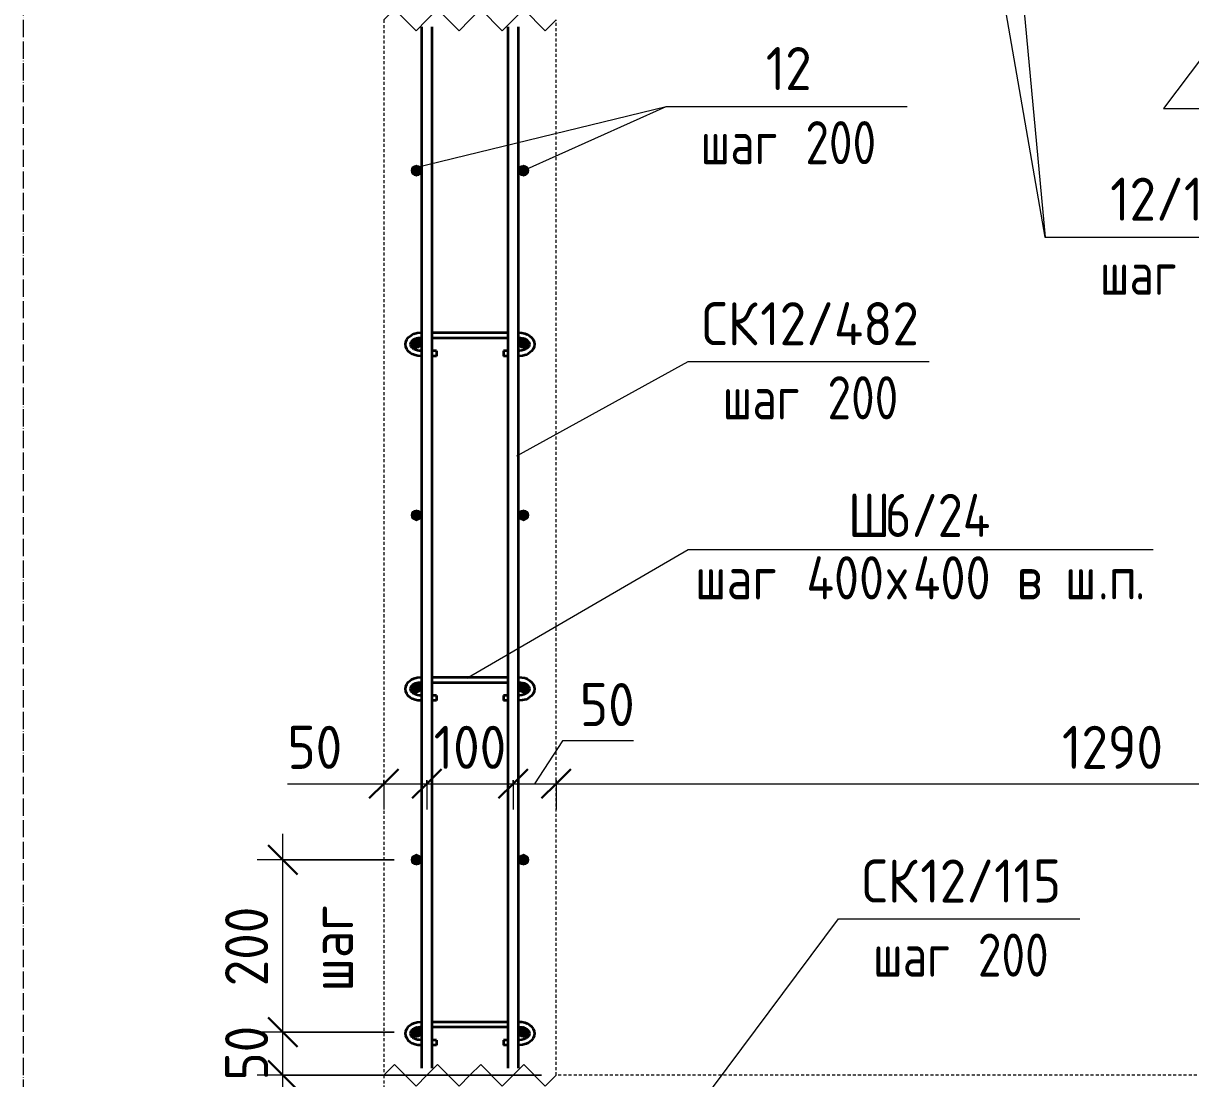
# Model space of a CAD drawing. Header units: millimetres. Extents: x 29094 to 49369, y -2577 to 78616.
# Drawn here: x 46586 to 47941, y -1704 to -479 of the extents above; entities that cross this region are included whole.
import ezdxf

# ---------------------------------------------------------------- set-up
doc = ezdxf.new("R2010")
doc.units = ezdxf.units.MM
doc.linetypes.add('01 Штриховая _4 мм_', pattern=[6, 3.5, -2.5])
doc.linetypes.add('02 Штрихпунктирная _20 мм_', pattern=[25, 20, -2.5, 0, -2.5])
for name, color, linetype, lineweight in [('AA_Dim', 7, 'Continuous', 9), ('AA_Dim-20', 7, 'Continuous', 9), ('AA_Oformlenie', 7, 'Continuous', 9), ('AA_Vinoska', 7, 'Continuous', 9), ('KR_Armatura', 7, 'Continuous', 20), ('KR_Armatura_Tonkie', 7, 'Continuous', 20), ('Оси', 7, 'Continuous', 9)]:
    doc.layers.add(name, color=color, linetype=linetype, lineweight=lineweight)
doc.layers.add('AF_Stena_Опалубка', color=7, linetype='Continuous', lineweight=20, true_color=0x0063c6)
doc.layers.add('KR_Fundament', color=7, linetype='Continuous', lineweight=20, true_color=0x804000)
doc.styles.add('ISOCPEUR_2', font='isocpeur.TTF', dxfattribs={"width": 0.9, "height": 50})
doc.styles.add('ISOCPEUR_3', font='isocpeur.TTF', dxfattribs={"width": 0.8, "height": 50})
doc.styles.add('ISOCPEUR_4', font='isocpeur.TTF', dxfattribs={"width": 0.85, "height": 50})
doc.dimstyles.new('00_Точн_3_знака__прозр_', dxfattribs={"dimscale": 304.8, "dimtxt": 50.137748, "dimasz": 0.111549, "dimexe": 0.098425, "dimexo": 0.065617, "dimgap": 0.006562, "dimtad": 1, "dimdec": 3, "dimrnd": 0.001, "dimdsep": 46, "dimtxsty": 'ISOCPEUR_2', "dimblk1": 'OBLIQUE', "dimblk2": 'OBLIQUE', "dimsah": 1, "dimcen": 0.09, "dimdle": 0.098425, "dimazin": 0, "dimtfac": 1, "dimtdec": 4, "dimtix": 1, "dimtmove": 0, "dimatfit": 3, "dimfxl": 1, "dimtvp": 1, "dimtolj": 1, "dimtzin": 0, "dimlwd": 18, "dimlwe": 18, "dimarcsym": 2})
doc.dimstyles.new('00_Точн_3_знака__прозр__1', dxfattribs={"dimscale": 304.8, "dimtxt": 50.137748, "dimasz": 0.111549, "dimexe": 0.098425, "dimexo": 0.065617, "dimgap": 0.006562, "dimtad": 1, "dimdec": 3, "dimrnd": 0.001, "dimdsep": 46, "dimtxsty": 'ISOCPEUR_2', "dimblk1": 'OBLIQUE', "dimblk2": 'OBLIQUE', "dimsah": 1, "dimcen": 0.09, "dimdle": 0.098425, "dimazin": 0, "dimtfac": 1, "dimtdec": 4, "dimtix": 1, "dimtmove": 1, "dimatfit": 3, "dimfxl": 1, "dimtvp": 1, "dimtolj": 1, "dimtzin": 0, "dimlwd": 18, "dimlwe": 18, "dimarcsym": 2})

# ---------------------------------------------------------------- blocks, each defined once
blk = doc.blocks.new('Последовательность узлов - 3мм масшт20 маскировка-904226-В-В Арм')
at = {"layer": 'AA_Oformlenie'}
for p, q in [((76335, -475.1), (76347.5, -462.6)), ((76347.5, -462.6), (76372.5, -487.6)), ((76385, -475.1), (76397.5, -462.6)), ((76397.5, -462.6), (76422.5, -487.6)), ((76435, -475.1), (76447.5, -462.6)), ((76447.5, -462.6), (76472.5, -487.6)), ((76485, -475.1), (76497.5, -462.6)), ((76497.5, -462.6), (76522.5, -487.6)), ((76385, -475.1), (76372.5, -487.6)), ((76435, -475.1), (76422.5, -487.6)), ((76485, -475.1), (76472.5, -487.6)), ((76535, -475.1), (76522.5, -487.6))]:
    blk.add_line(p, q, dxfattribs=at)
blk = doc.blocks.new('DIMBLOCK101-В-В Арм')
at = {"layer": 'AA_Dim-20', "color": 30, "lineweight": 30, "true_color": 0xff8000, "transparency": 16777216}
for p, q in [((47004.6, -1361.6), (47021.6, -1344.6)), ((47054.6, -1361.6), (47071.6, -1344.6)), ((47004.6, -1361.6), (46987.6, -1378.6)), ((47054.6, -1361.6), (47037.6, -1378.6))]:
    blk.add_line(p, q, dxfattribs=at)
at = {"layer": 'AA_Dim-20', "color": 30, "lineweight": 18, "true_color": 0xff8000, "transparency": 16777216}
for p, q in [((46892.7, -1361.6), (46975.2, -1361.6)), ((46974.6, -1361.6), (47054.6, -1361.6)), ((46975.2, -1361.6), (47029.6, -1361.6)), ((47004.6, -1357.5), (47004.6, -1391.6)), ((47004.6, -1361.6), (47004.6, -1357.5)), ((47054.6, -1357.5), (47054.6, -1391.6)), ((47054.6, -1361.6), (47054.6, -1357.5))]:
    blk.add_line(p, q, dxfattribs=at)
at = {"layer": 'AA_Dim-20', "color": 0, "lineweight": 18, "transparency": 16777216, "insert": (46892.7, -1294.4), "char_height": 50, "width": 74.923, "attachment_point": 1, "line_spacing_factor": 1.135194, "style": 'ISOCPEUR_2'}
blk.add_mtext('50', dxfattribs=at)
blk = doc.blocks.new('_Oblique')
at = {"color": 0, "linetype": 'ByBlock', "lineweight": -2}
blk.add_line((-0.5, -0.5), (0.5, 0.5), dxfattribs=at)
blk = doc.blocks.new('DIMBLOCK102-В-В Арм')
at = {"layer": 'AA_Dim-20', "color": 30, "lineweight": 30, "true_color": 0xff8000, "transparency": 16777216}
for p, q in [((47054.6, -1361.6), (47071.6, -1344.6)), ((47154.6, -1361.6), (47171.6, -1344.6)), ((47054.6, -1361.6), (47037.6, -1378.6)), ((47154.6, -1361.6), (47137.6, -1378.6))]:
    blk.add_line(p, q, dxfattribs=at)
at = {"layer": 'AA_Dim-20', "color": 30, "lineweight": 18, "true_color": 0xff8000, "transparency": 16777216}
for p, q in [((47054.6, -1357.5), (47054.6, -1391.6)), ((47054.6, -1361.6), (47054.6, -1357.5)), ((47054.6, -1361.6), (47154.6, -1361.6)), ((47154.6, -1357.5), (47154.6, -1391.6)), ((47154.6, -1361.6), (47154.6, -1357.5))]:
    blk.add_line(p, q, dxfattribs=at)
at = {"layer": 'AA_Dim-20', "color": 0, "lineweight": 18, "transparency": 16777216, "insert": (47062.5, -1294.4), "char_height": 50, "width": 101.032, "attachment_point": 1, "line_spacing_factor": 1.135194, "style": 'ISOCPEUR_2'}
blk.add_mtext('100', dxfattribs=at)
blk = doc.blocks.new('DIMBLOCK103-В-В Арм')
at = {"layer": 'AA_Dim-20', "color": 30, "lineweight": 18, "true_color": 0xff8000, "transparency": 16777216}
for p, q in [((47212.2, -1312), (47179.6, -1361.6)), ((47294.6, -1312), (47212.2, -1312)), ((47154.6, -1357.5), (47154.6, -1391.6)), ((47154.6, -1361.6), (47154.6, -1357.5)), ((47154.6, -1361.6), (47204.6, -1361.6)), ((47204.6, -1357.5), (47204.6, -1391.6)), ((47204.6, -1361.6), (47204.6, -1357.5))]:
    blk.add_line(p, q, dxfattribs=at)
at = {"layer": 'AA_Dim-20', "color": 30, "lineweight": 30, "true_color": 0xff8000, "transparency": 16777216}
for p, q in [((47154.6, -1361.6), (47171.6, -1344.6)), ((47204.6, -1361.6), (47221.6, -1344.6)), ((47154.6, -1361.6), (47137.6, -1378.6)), ((47204.6, -1361.6), (47187.6, -1378.6))]:
    blk.add_line(p, q, dxfattribs=at)
at = {"layer": 'AA_Dim-20', "color": 0, "lineweight": 18, "transparency": 16777216, "insert": (47232.2, -1244.8), "char_height": 50, "width": 74.923, "attachment_point": 1, "line_spacing_factor": 1.135194, "style": 'ISOCPEUR_2'}
blk.add_mtext('50', dxfattribs=at)
blk = doc.blocks.new('DIMBLOCK104-В-В Арм')
at = {"layer": 'AA_Dim-20', "color": 30, "lineweight": 30, "true_color": 0xff8000, "transparency": 16777216}
for p, q in [((47204.6, -1361.6), (47221.6, -1344.6)), ((48494.6, -1361.6), (48511.6, -1344.6)), ((47204.6, -1361.6), (47187.6, -1378.6)), ((48494.6, -1361.6), (48477.6, -1378.6))]:
    blk.add_line(p, q, dxfattribs=at)
at = {"layer": 'AA_Dim-20', "color": 30, "lineweight": 18, "true_color": 0xff8000, "transparency": 16777216}
for p, q in [((47204.6, -1357.5), (47204.6, -1391.6)), ((47204.6, -1361.6), (47204.6, -1357.5)), ((47204.6, -1361.6), (48494.6, -1361.6)), ((48494.6, -1357.5), (48494.6, -1391.6)), ((48494.6, -1361.6), (48494.6, -1357.5))]:
    blk.add_line(p, q, dxfattribs=at)
at = {"layer": 'AA_Dim-20', "color": 0, "lineweight": 18, "transparency": 16777216, "insert": (47791.9, -1294.4), "char_height": 50, "width": 138.494, "attachment_point": 1, "line_spacing_factor": 1.135194, "style": 'ISOCPEUR_2'}
blk.add_mtext('1290', dxfattribs=at)
blk = doc.blocks.new('DIMBLOCK110-В-В Арм')
at = {"layer": 'AA_Dim-20', "color": 30, "lineweight": 30, "true_color": 0xff8000, "transparency": 16777216}
for p, q in [((46887.5, -1700), (46870.5, -1683)), ((46887.5, -1700), (46904.5, -1717)), ((46887.5, -2000), (46870.5, -1983)), ((46887.5, -2000), (46904.5, -2017))]:
    blk.add_line(p, q, dxfattribs=at)
at = {"layer": 'AA_Dim-20', "color": 30, "lineweight": 18, "true_color": 0xff8000, "transparency": 16777216}
for p, q in [((47187.8, -1700), (46857.5, -1700)), ((46887.5, -2030), (46887.5, -1700)), ((46887.5, -1700), (47187.8, -1700)), ((46984.6, -2000), (46857.5, -2000)), ((46887.5, -2000), (46984.6, -2000))]:
    blk.add_line(p, q, dxfattribs=at)
at = {"layer": 'AA_Dim-20', "color": 0, "lineweight": 18, "transparency": 16777216, "insert": (46820.3, -1896.8), "char_height": 50, "width": 112.384, "attachment_point": 1, "rotation": 90, "line_spacing_factor": 1.135194, "style": 'ISOCPEUR_2'}
blk.add_mtext('300', dxfattribs=at)
blk = doc.blocks.new('DIMBLOCK111-В-В Арм')
at = {"layer": 'AA_Dim-20', "color": 30, "lineweight": 30, "true_color": 0xff8000, "transparency": 16777216}
for p, q in [((46887.5, -1650), (46870.5, -1633)), ((46887.5, -1650), (46904.5, -1667)), ((46887.5, -1700), (46870.5, -1683)), ((46887.5, -1700), (46904.5, -1717))]:
    blk.add_line(p, q, dxfattribs=at)
at = {"layer": 'AA_Dim-20', "color": 30, "lineweight": 18, "true_color": 0xff8000, "transparency": 16777216}
for p, q in [((47016.6, -1650), (46857.5, -1650)), ((46887.5, -1700), (46887.5, -1650)), ((46887.5, -1650), (47016.6, -1650)), ((47187.8, -1700), (46857.5, -1700)), ((46887.5, -1700), (47187.8, -1700))]:
    blk.add_line(p, q, dxfattribs=at)
at = {"layer": 'AA_Dim-20', "color": 0, "lineweight": 18, "transparency": 16777216, "insert": (46820.3, -1706.2), "char_height": 50, "width": 74.923, "attachment_point": 1, "rotation": 90, "line_spacing_factor": 1.135194, "style": 'ISOCPEUR_2'}
blk.add_mtext('50', dxfattribs=at)
blk = doc.blocks.new('DIMBLOCK112-В-В Арм')
at = {"layer": 'AA_Dim-20', "color": 30, "lineweight": 18, "true_color": 0xff8000, "transparency": 16777216}
for p, q in [((46887.5, -1650), (46887.5, -1420)), ((47016.6, -1450), (46857.5, -1450)), ((46887.5, -1450), (47016.6, -1450)), ((47016.6, -1650), (46857.5, -1650)), ((46887.5, -1650), (47016.6, -1650))]:
    blk.add_line(p, q, dxfattribs=at)
at = {"layer": 'AA_Dim-20', "color": 30, "lineweight": 30, "true_color": 0xff8000, "transparency": 16777216}
for p, q in [((46887.5, -1450), (46870.5, -1433)), ((46887.5, -1450), (46904.5, -1467)), ((46887.5, -1650), (46870.5, -1633)), ((46887.5, -1650), (46904.5, -1667))]:
    blk.add_line(p, q, dxfattribs=at)
at = {"layer": 'AA_Dim-20', "color": 0, "lineweight": 18, "transparency": 16777216, "char_height": 50, "attachment_point": 1, "rotation": 90, "line_spacing_factor": 1.135194, "style": 'ISOCPEUR_2'}
for s, insert, width in [('шаг', (46918.9, -1603), 127.142), ('200', (46820.3, -1596.8), 112.384)]:
    blk.add_mtext(s, dxfattribs=dict(at, insert=insert, width=width))
blk = doc.blocks.new('042_М_Арматуры - Диам длина поз _ Комментарий-2260297-В-В Арм')
at = {"layer": 'AA_Vinoska'}
blk.add_line((77320.9, -1518.6), (77600.9, -1518.6), dxfattribs=at)
blk = doc.blocks.new('042_М_Арматуры - Диам длина поз _ Шаг-2260295-В-В Арм')
at = {"layer": 'AA_Vinoska'}
blk.add_line((78178.8, -871.7), (78458.8, -871.7), dxfattribs=at)
blk = doc.blocks.new('044_М_Универсальная с полкой - Марка_Комментарий полка 27-3828024-В-В Арм')
at = {"layer": 'AA_Vinoska'}
blk.add_line((78159.3, -1089.8), (78699.3, -1089.8), dxfattribs=at)

msp = doc.modelspace()

# ---------------------------------------------------------------- hatches: boundary and pattern name
at = {"layer": 'KR_Armatura', "lineweight": 9}
h = msp.add_hatch(color=256, dxfattribs=at)
edge = h.paths.add_edge_path()
edge.add_arc((47042.5748, -650), 6, 0, 360)
for points in [[(47042.5748, -656), (47047.7709, -653), (47047.7709, -647), (47042.5748, -644), (47037.3786, -647), (47037.3786, -653)], [(47166.5748, -656), (47171.7709, -653), (47171.7709, -647), (47166.5748, -644), (47161.3786, -647), (47161.3786, -653)], [(47042.5748, -856), (47047.7709, -853), (47047.7709, -847), (47042.5748, -844), (47037.3786, -847), (47037.3786, -853)], [(47166.5748, -856), (47171.7709, -853), (47171.7709, -847), (47166.5748, -844), (47161.3786, -847), (47161.3786, -853)], [(47042.5748, -1056), (47047.7709, -1053), (47047.7709, -1047), (47042.5748, -1044), (47037.3786, -1047), (47037.3786, -1053)], [(47166.5748, -1056), (47171.7709, -1053), (47171.7709, -1047), (47166.5748, -1044), (47161.3786, -1047), (47161.3786, -1053)], [(47042.5748, -1256), (47047.7709, -1253), (47047.7709, -1247), (47042.5748, -1244), (47037.3786, -1247), (47037.3786, -1253)], [(47166.5748, -1256), (47171.7709, -1253), (47171.7709, -1247), (47166.5748, -1244), (47161.3786, -1247), (47161.3786, -1253)], [(47042.5748, -1456), (47047.7709, -1453), (47047.7709, -1447), (47042.5748, -1444), (47037.3786, -1447), (47037.3786, -1453)], [(47166.5748, -1456), (47171.7709, -1453), (47171.7709, -1447), (47166.5748, -1444), (47161.3786, -1447), (47161.3786, -1453)], [(47042.5748, -1656), (47047.7709, -1653), (47047.7709, -1647), (47042.5748, -1644), (47037.3786, -1647), (47037.3786, -1653)], [(47166.5748, -1656), (47171.7709, -1653), (47171.7709, -1647), (47166.5748, -1644), (47161.3786, -1647), (47161.3786, -1653)]]:
    msp.add_hatch(color=256, dxfattribs=at).paths.add_polyline_path(points)
h = msp.add_hatch(color=256, dxfattribs=at)
edge = h.paths.add_edge_path()
edge.add_arc((47166.5748, -650), 6, 0, 360)
h = msp.add_hatch(color=256, dxfattribs=at)
edge = h.paths.add_edge_path()
edge.add_arc((47042.5748, -850), 6, 0, 360)
h = msp.add_hatch(color=256, dxfattribs=at)
edge = h.paths.add_edge_path()
edge.add_arc((47166.5748, -850), 6, 0, 360)
h = msp.add_hatch(color=256, dxfattribs=at)
edge = h.paths.add_edge_path()
edge.add_arc((47042.5748, -1050), 6, 0, 360)
h = msp.add_hatch(color=256, dxfattribs=at)
edge = h.paths.add_edge_path()
edge.add_arc((47166.5748, -1050), 6, 0, 360)
h = msp.add_hatch(color=256, dxfattribs=at)
edge = h.paths.add_edge_path()
edge.add_arc((47042.5748, -1250), 6, 0, 360)
h = msp.add_hatch(color=256, dxfattribs=at)
edge = h.paths.add_edge_path()
edge.add_arc((47166.5748, -1250), 6, 0, 360)
h = msp.add_hatch(color=256, dxfattribs=at)
edge = h.paths.add_edge_path()
edge.add_arc((47042.5748, -1450), 6, 0, 360)
h = msp.add_hatch(color=256, dxfattribs=at)
edge = h.paths.add_edge_path()
edge.add_arc((47166.5748, -1450), 6, 0, 360)
h = msp.add_hatch(color=256, dxfattribs=at)
edge = h.paths.add_edge_path()
edge.add_arc((47042.5748, -1650), 6, 0, 360)
h = msp.add_hatch(color=256, dxfattribs=at)
edge = h.paths.add_edge_path()
edge.add_arc((47166.5748, -1650), 6, 0, 360)

# ---------------------------------------------------------------- linework, layer by layer
at = {"layer": 'AA_Vinoska'}
for p, q in [((47731.2352, -286.3756), (47772.2154, -727.143)), ((48104.338, -320.0537), (47909.5809, -578.0342)), ((47714.398, -395.446), (47771.8814, -727.143)), ((47041.5207, -646.564), (47332.2052, -575.5328)), ((47166.5748, -650), (47332.2052, -575.5328)), ((47909.5809, -578.0342), (47990.5191, -578.0342)), ((47771.8814, -727.143), (47791.4573, -727.143)), ((47772.2154, -727.143), (47791.4573, -727.143)), ((47159.0164, -981.2323), (47357.897, -871.6867)), ((47100.9611, -1239.0232), (47357.897, -1089.768)), ((47369.0159, -1737.3859), (47532.4966, -1518.5966))]:
    msp.add_line(p, q, dxfattribs=at)
at = {"layer": 'AF_Stena_Опалубка', "linetype": '01 Штриховая _4 мм_'}
for p, q in [((47004.5748, -475.038), (47004.5748, -1700)), ((47204.5748, -1700), (47204.5748, -475.038))]:
    msp.add_line(p, q, dxfattribs=at)
at = {"layer": 'KR_Armatura', "lineweight": 9}
for p, q in [((47042.5748, -644), (47037.3786, -647)), ((47037.3786, -647), (47037.3786, -653)), ((47047.7709, -647), (47042.5748, -644)), ((47047.7709, -653), (47047.7709, -647)), ((47166.5748, -644), (47161.3786, -647)), ((47161.3786, -647), (47161.3786, -653)), ((47171.7709, -647), (47166.5748, -644)), ((47171.7709, -653), (47171.7709, -647)), ((47037.3786, -653), (47042.5748, -656)), ((47042.5748, -656), (47047.7709, -653)), ((47161.3786, -653), (47166.5748, -656)), ((47166.5748, -656), (47171.7709, -653)), ((47042.5748, -844), (47037.3786, -847)), ((47037.3786, -847), (47037.3786, -853)), ((47037.3786, -853), (47042.5748, -856)), ((47047.7709, -847), (47042.5748, -844)), ((47042.5748, -856), (47047.7709, -853)), ((47047.7709, -853), (47047.7709, -847)), ((47166.5748, -844), (47161.3786, -847)), ((47161.3786, -847), (47161.3786, -853)), ((47161.3786, -853), (47166.5748, -856)), ((47171.7709, -847), (47166.5748, -844)), ((47166.5748, -856), (47171.7709, -853)), ((47171.7709, -853), (47171.7709, -847)), ((47042.5748, -1044), (47037.3786, -1047)), ((47037.3786, -1047), (47037.3786, -1053)), ((47037.3786, -1053), (47042.5748, -1056)), ((47047.7709, -1047), (47042.5748, -1044)), ((47042.5748, -1056), (47047.7709, -1053)), ((47047.7709, -1053), (47047.7709, -1047)), ((47166.5748, -1044), (47161.3786, -1047)), ((47161.3786, -1047), (47161.3786, -1053)), ((47161.3786, -1053), (47166.5748, -1056)), ((47171.7709, -1047), (47166.5748, -1044)), ((47166.5748, -1056), (47171.7709, -1053)), ((47171.7709, -1053), (47171.7709, -1047)), ((47042.5748, -1244), (47037.3786, -1247)), ((47047.7709, -1247), (47042.5748, -1244)), ((47166.5748, -1244), (47161.3786, -1247)), ((47171.7709, -1247), (47166.5748, -1244)), ((47037.3786, -1247), (47037.3786, -1253)), ((47037.3786, -1253), (47042.5748, -1256)), ((47042.5748, -1256), (47047.7709, -1253)), ((47047.7709, -1253), (47047.7709, -1247)), ((47161.3786, -1247), (47161.3786, -1253)), ((47161.3786, -1253), (47166.5748, -1256)), ((47166.5748, -1256), (47171.7709, -1253)), ((47171.7709, -1253), (47171.7709, -1247)), ((47042.5748, -1444), (47037.3786, -1447)), ((47037.3786, -1447), (47037.3786, -1453)), ((47047.7709, -1447), (47042.5748, -1444)), ((47047.7709, -1453), (47047.7709, -1447)), ((47166.5748, -1444), (47161.3786, -1447)), ((47161.3786, -1447), (47161.3786, -1453)), ((47171.7709, -1447), (47166.5748, -1444)), ((47171.7709, -1453), (47171.7709, -1447)), ((47037.3786, -1453), (47042.5748, -1456)), ((47042.5748, -1456), (47047.7709, -1453)), ((47161.3786, -1453), (47166.5748, -1456)), ((47166.5748, -1456), (47171.7709, -1453)), ((47042.5748, -1644), (47037.3786, -1647)), ((47037.3786, -1647), (47037.3786, -1653)), ((47037.3786, -1653), (47042.5748, -1656)), ((47047.7709, -1647), (47042.5748, -1644)), ((47042.5748, -1656), (47047.7709, -1653)), ((47047.7709, -1653), (47047.7709, -1647)), ((47166.5748, -1644), (47161.3786, -1647)), ((47161.3786, -1647), (47161.3786, -1653)), ((47161.3786, -1653), (47166.5748, -1656)), ((47171.7709, -1647), (47166.5748, -1644)), ((47166.5748, -1656), (47171.7709, -1653)), ((47171.7709, -1653), (47171.7709, -1647))]:
    msp.add_line(p, q, dxfattribs=at)
for centre in [(47042.5748, -650), (47166.5748, -650), (47042.5748, -850), (47166.5748, -850), (47042.5748, -1050), (47166.5748, -1050), (47042.5748, -1250), (47166.5748, -1250), (47042.5748, -1450), (47166.5748, -1450), (47042.5748, -1650), (47166.5748, -1650)]:
    msp.add_circle(centre, 6, dxfattribs=at)
at = {"layer": 'KR_Armatura_Tonkie', "lineweight": 35}
for p, q in [((47048.5748, -1692), (47048.5748, -483.0636)), ((47060.5748, -1692), (47060.5748, -483.0636)), ((47148.5748, -483.0636), (47148.5748, -1692)), ((47160.5748, -483.0636), (47160.5748, -1692)), ((47036.5531, -840.8128), (47039.4432, -839.4462)), ((47039.4432, -839.4462), (47043.4068, -838.3638)), ((47043.4068, -838.3638), (47047.3646, -838.0009)), ((47047.3646, -838.0009), (47047.5748, -838)), ((47047.5748, -838), (47048.5748, -838)), ((47060.5748, -838), (47148.5748, -838)), ((47160.5748, -838), (47161.5748, -838)), ((47161.5748, -838), (47164.919, -838.233)), ((47164.919, -838.233), (47168.1583, -838.9283)), ((47168.1583, -838.9283), (47171.1899, -840.0751)), ((47171.1899, -840.0751), (47173.9134, -841.6571)), ((47029.5748, -851.6066), (47029.9751, -848.725)), ((47029.9751, -854.4882), (47029.5748, -851.6066)), ((47029.9751, -848.725), (47031.128, -846.0313)), ((47031.128, -846.0313), (47032.9222, -843.6534)), ((47032.9222, -843.6534), (47036.5531, -840.8128)), ((47035.5748, -851.6066), (47035.9399, -850.3353)), ((47036.3051, -854.1492), (47035.5748, -851.6066)), ((47035.9399, -850.3353), (47036.3051, -849.064)), ((47036.3051, -849.064), (47037.2832, -847.7743)), ((47037.2832, -847.7743), (47039.5646, -846.0023)), ((47039.5646, -846.0023), (47041.5644, -845.0587)), ((47041.5644, -845.0587), (47044.4533, -844.2719)), ((47044.4533, -844.2719), (47046.9429, -844.011)), ((47046.9429, -844.011), (47047.5748, -844)), ((47047.5748, -844), (47048.5748, -844)), ((47060.5748, -844), (47148.5748, -844)), ((47160.5748, -844), (47161.5748, -844)), ((47161.5748, -844), (47163.4628, -844.0984)), ((47163.4628, -844.0984), (47165.2998, -844.39)), ((47165.2998, -844.39), (47167.5851, -845.0587)), ((47167.5851, -845.0587), (47169.5849, -846.0023)), ((47169.5849, -846.0023), (47170.4493, -846.5561)), ((47170.4493, -846.5561), (47171.8663, -847.7743)), ((47171.8663, -847.7743), (47172.8444, -849.064)), ((47172.8444, -849.064), (47173.5748, -851.6066)), ((47173.2096, -852.8779), (47172.8444, -854.1492)), ((47173.5748, -851.6066), (47173.2096, -852.8779)), ((47173.9134, -841.6571), (47176.2273, -843.6534)), ((47176.2273, -843.6534), (47178.0215, -846.0313)), ((47178.0215, -846.0313), (47179.1744, -848.725)), ((47179.1744, -848.725), (47179.5748, -851.6066)), ((47179.5748, -851.6066), (47179.1744, -854.4882)), ((47031.128, -857.1819), (47029.9751, -854.4882)), ((47032.9222, -859.5598), (47031.128, -857.1819)), ((47035.2361, -861.5561), (47032.9222, -859.5598)), ((47037.9596, -863.1382), (47035.2361, -861.5561)), ((47037.2832, -855.4389), (47036.3051, -854.1492)), ((47038.7002, -856.6571), (47037.2832, -855.4389)), ((47040.9912, -864.2849), (47037.9596, -863.1382)), ((47039.5646, -857.2109), (47038.7002, -856.6571)), ((47041.5644, -858.1545), (47039.5646, -857.2109)), ((47044.2306, -864.9802), (47040.9912, -864.2849)), ((47043.8497, -858.8232), (47041.5644, -858.1545)), ((47045.6867, -859.1148), (47043.8497, -858.8232)), ((47047.5748, -865.2132), (47044.2306, -864.9802)), ((47047.5748, -859.2132), (47045.6867, -859.1148)), ((47048.5748, -859.2132), (47047.5748, -859.2132)), ((47048.5748, -865.2132), (47047.5748, -865.2132)), ((47065.5748, -859.2132), (47060.5748, -859.2132)), ((47065.5748, -865.2132), (47060.5748, -865.2132)), ((47065.5748, -859.2132), (47065.5748, -865.2132)), ((47148.5748, -859.2132), (47143.5748, -859.2132)), ((47143.5748, -859.2132), (47143.5748, -865.2132)), ((47148.5748, -865.2132), (47143.5748, -865.2132)), ((47161.5748, -859.2132), (47160.5748, -859.2132)), ((47161.5748, -865.2132), (47160.5748, -865.2132)), ((47162.2066, -859.2022), (47161.5748, -859.2132)), ((47161.7849, -865.2123), (47161.5748, -865.2132)), ((47165.7427, -864.8494), (47161.7849, -865.2123)), ((47164.6962, -858.9413), (47162.2066, -859.2022)), ((47167.5851, -858.1545), (47164.6962, -858.9413)), ((47169.7063, -863.767), (47165.7427, -864.8494)), ((47169.5849, -857.2109), (47167.5851, -858.1545)), ((47171.8663, -855.4389), (47169.5849, -857.2109)), ((47172.5964, -862.4004), (47169.7063, -863.767)), ((47172.8444, -854.1492), (47171.8663, -855.4389)), ((47176.2273, -859.5598), (47172.5964, -862.4004)), ((47178.0215, -857.1819), (47176.2273, -859.5598)), ((47179.1744, -854.4882), (47178.0215, -857.1819)), ((47029.9751, -1248.725), (47031.128, -1246.0313)), ((47031.128, -1246.0313), (47032.9222, -1243.6534)), ((47032.9222, -1243.6534), (47036.5531, -1240.8128)), ((47036.5531, -1240.8128), (47039.4432, -1239.4462)), ((47037.2832, -1247.7743), (47039.5646, -1246.0023)), ((47039.4432, -1239.4462), (47043.4068, -1238.3638)), ((47039.5646, -1246.0023), (47041.5644, -1245.0587)), ((47041.5644, -1245.0587), (47044.4533, -1244.2719)), ((47043.4068, -1238.3638), (47047.3646, -1238.0009)), ((47044.4533, -1244.2719), (47046.9429, -1244.011)), ((47046.9429, -1244.011), (47047.5748, -1244)), ((47047.3646, -1238.0009), (47047.5748, -1238)), ((47047.5748, -1238), (47048.5748, -1238)), ((47047.5748, -1244), (47048.5748, -1244)), ((47060.5748, -1238), (47148.5748, -1238)), ((47060.5748, -1244), (47148.5748, -1244)), ((47160.5748, -1238), (47161.5748, -1238)), ((47160.5748, -1244), (47161.5748, -1244)), ((47161.5748, -1238), (47164.919, -1238.233)), ((47161.5748, -1244), (47163.4628, -1244.0984)), ((47163.4628, -1244.0984), (47165.2998, -1244.39)), ((47164.919, -1238.233), (47168.1583, -1238.9283)), ((47165.2998, -1244.39), (47167.5851, -1245.0587)), ((47167.5851, -1245.0587), (47169.5849, -1246.0023)), ((47168.1583, -1238.9283), (47171.1899, -1240.0751)), ((47169.5849, -1246.0023), (47170.4493, -1246.5561)), ((47170.4493, -1246.5561), (47171.8663, -1247.7743)), ((47171.1899, -1240.0751), (47173.9134, -1241.6571)), ((47173.9134, -1241.6571), (47176.2273, -1243.6534)), ((47176.2273, -1243.6534), (47178.0215, -1246.0313)), ((47178.0215, -1246.0313), (47179.1744, -1248.725)), ((47029.5748, -1251.6066), (47029.9751, -1248.725)), ((47029.9751, -1254.4882), (47029.5748, -1251.6066)), ((47031.128, -1257.1819), (47029.9751, -1254.4882)), ((47032.9222, -1259.5598), (47031.128, -1257.1819)), ((47035.2361, -1261.5561), (47032.9222, -1259.5598)), ((47035.5748, -1251.6066), (47036.3051, -1249.064)), ((47035.9399, -1252.8779), (47035.5748, -1251.6066)), ((47036.3051, -1254.1492), (47035.9399, -1252.8779)), ((47036.3051, -1249.064), (47037.2832, -1247.7743)), ((47037.2832, -1255.4389), (47036.3051, -1254.1492)), ((47038.7002, -1256.6571), (47037.2832, -1255.4389)), ((47039.5646, -1257.2109), (47038.7002, -1256.6571)), ((47041.5644, -1258.1545), (47039.5646, -1257.2109)), ((47043.8497, -1258.8232), (47041.5644, -1258.1545)), ((47045.6867, -1259.1148), (47043.8497, -1258.8232)), ((47047.5748, -1259.2132), (47045.6867, -1259.1148)), ((47048.5748, -1259.2132), (47047.5748, -1259.2132)), ((47065.5748, -1259.2132), (47060.5748, -1259.2132)), ((47065.5748, -1259.2132), (47065.5748, -1265.2132)), ((47148.5748, -1259.2132), (47143.5748, -1259.2132)), ((47143.5748, -1259.2132), (47143.5748, -1265.2132)), ((47161.5748, -1259.2132), (47160.5748, -1259.2132)), ((47162.2066, -1259.2022), (47161.5748, -1259.2132)), ((47164.6962, -1258.9413), (47162.2066, -1259.2022)), ((47167.5851, -1258.1545), (47164.6962, -1258.9413)), ((47169.5849, -1257.2109), (47167.5851, -1258.1545)), ((47171.8663, -1255.4389), (47169.5849, -1257.2109)), ((47171.8663, -1247.7743), (47172.8444, -1249.064)), ((47172.8444, -1254.1492), (47171.8663, -1255.4389)), ((47176.2273, -1259.5598), (47172.5964, -1262.4004)), ((47172.8444, -1249.064), (47173.2096, -1250.3353)), ((47173.5748, -1251.6066), (47172.8444, -1254.1492)), ((47173.2096, -1250.3353), (47173.5748, -1251.6066)), ((47178.0215, -1257.1819), (47176.2273, -1259.5598)), ((47179.1744, -1254.4882), (47178.0215, -1257.1819)), ((47179.1744, -1248.725), (47179.5748, -1251.6066)), ((47179.5748, -1251.6066), (47179.1744, -1254.4882)), ((47037.9596, -1263.1382), (47035.2361, -1261.5561)), ((47040.9912, -1264.2849), (47037.9596, -1263.1382)), ((47044.2306, -1264.9802), (47040.9912, -1264.2849)), ((47047.5748, -1265.2132), (47044.2306, -1264.9802)), ((47048.5748, -1265.2132), (47047.5748, -1265.2132)), ((47065.5748, -1265.2132), (47060.5748, -1265.2132)), ((47148.5748, -1265.2132), (47143.5748, -1265.2132)), ((47161.5748, -1265.2132), (47160.5748, -1265.2132)), ((47161.7849, -1265.2123), (47161.5748, -1265.2132)), ((47165.7427, -1264.8494), (47161.7849, -1265.2123)), ((47169.7063, -1263.767), (47165.7427, -1264.8494)), ((47172.5964, -1262.4004), (47169.7063, -1263.767)), ((47036.5531, -1640.8128), (47039.4432, -1639.4462)), ((47039.4432, -1639.4462), (47043.4068, -1638.3638)), ((47043.4068, -1638.3638), (47047.3646, -1638.0009)), ((47047.3646, -1638.0009), (47047.5748, -1638)), ((47047.5748, -1638), (47048.5748, -1638)), ((47060.5748, -1638), (47148.5748, -1638)), ((47160.5748, -1638), (47161.5748, -1638)), ((47161.5748, -1638), (47164.919, -1638.233)), ((47164.919, -1638.233), (47168.1583, -1638.9283)), ((47168.1583, -1638.9283), (47171.1899, -1640.0751)), ((47029.5748, -1651.6066), (47029.9751, -1648.725)), ((47029.9751, -1654.4882), (47029.5748, -1651.6066)), ((47029.9751, -1648.725), (47031.128, -1646.0313)), ((47031.128, -1646.0313), (47032.9222, -1643.6534)), ((47032.9222, -1643.6534), (47036.5531, -1640.8128)), ((47035.5748, -1651.6066), (47036.3051, -1649.064)), ((47035.9399, -1652.8779), (47035.5748, -1651.6066)), ((47036.3051, -1654.1492), (47035.9399, -1652.8779)), ((47036.3051, -1649.064), (47037.2832, -1647.7743)), ((47037.2832, -1647.7743), (47039.5646, -1646.0023)), ((47039.5646, -1646.0023), (47041.5644, -1645.0587)), ((47041.5644, -1645.0587), (47044.4533, -1644.2719)), ((47044.4533, -1644.2719), (47046.9429, -1644.011)), ((47046.9429, -1644.011), (47047.5748, -1644)), ((47047.5748, -1644), (47048.5748, -1644)), ((47060.5748, -1644), (47148.5748, -1644)), ((47160.5748, -1644), (47161.5748, -1644)), ((47161.5748, -1644), (47163.4628, -1644.0984)), ((47163.4628, -1644.0984), (47165.2998, -1644.39)), ((47165.2998, -1644.39), (47167.5851, -1645.0587)), ((47167.5851, -1645.0587), (47169.5849, -1646.0023)), ((47169.5849, -1646.0023), (47170.4493, -1646.5561)), ((47170.4493, -1646.5561), (47171.8663, -1647.7743)), ((47171.1899, -1640.0751), (47173.9134, -1641.6571)), ((47171.8663, -1647.7743), (47172.8444, -1649.064)), ((47172.8444, -1649.064), (47173.2096, -1650.3353)), ((47173.5748, -1651.6066), (47172.8444, -1654.1492)), ((47173.2096, -1650.3353), (47173.5748, -1651.6066)), ((47173.9134, -1641.6571), (47176.2273, -1643.6534)), ((47176.2273, -1643.6534), (47178.0215, -1646.0313)), ((47178.0215, -1646.0313), (47179.1744, -1648.725)), ((47179.1744, -1648.725), (47179.5748, -1651.6066)), ((47179.5748, -1651.6066), (47179.1744, -1654.4882)), ((47031.128, -1657.1819), (47029.9751, -1654.4882)), ((47032.9222, -1659.5598), (47031.128, -1657.1819)), ((47035.2361, -1661.5561), (47032.9222, -1659.5598)), ((47037.9596, -1663.1382), (47035.2361, -1661.5561)), ((47037.2832, -1655.4389), (47036.3051, -1654.1492)), ((47038.7002, -1656.6571), (47037.2832, -1655.4389)), ((47040.9912, -1664.2849), (47037.9596, -1663.1382)), ((47039.5646, -1657.2109), (47038.7002, -1656.6571)), ((47041.5644, -1658.1545), (47039.5646, -1657.2109)), ((47044.2306, -1664.9802), (47040.9912, -1664.2849)), ((47043.8497, -1658.8232), (47041.5644, -1658.1545)), ((47045.6867, -1659.1148), (47043.8497, -1658.8232)), ((47047.5748, -1665.2132), (47044.2306, -1664.9802)), ((47047.5748, -1659.2132), (47045.6867, -1659.1148)), ((47048.5748, -1659.2132), (47047.5748, -1659.2132)), ((47048.5748, -1665.2132), (47047.5748, -1665.2132)), ((47065.5748, -1659.2132), (47060.5748, -1659.2132)), ((47065.5748, -1665.2132), (47060.5748, -1665.2132)), ((47065.5748, -1659.2132), (47065.5748, -1665.2132)), ((47148.5748, -1659.2132), (47143.5748, -1659.2132)), ((47143.5748, -1659.2132), (47143.5748, -1665.2132)), ((47148.5748, -1665.2132), (47143.5748, -1665.2132)), ((47161.5748, -1659.2132), (47160.5748, -1659.2132)), ((47161.5748, -1665.2132), (47160.5748, -1665.2132)), ((47162.2066, -1659.2022), (47161.5748, -1659.2132)), ((47161.7849, -1665.2123), (47161.5748, -1665.2132)), ((47165.7427, -1664.8494), (47161.7849, -1665.2123)), ((47164.6962, -1658.9413), (47162.2066, -1659.2022)), ((47167.5851, -1658.1545), (47164.6962, -1658.9413)), ((47169.7063, -1663.767), (47165.7427, -1664.8494)), ((47169.5849, -1657.2109), (47167.5851, -1658.1545)), ((47171.8663, -1655.4389), (47169.5849, -1657.2109)), ((47172.5964, -1662.4004), (47169.7063, -1663.767)), ((47172.8444, -1654.1492), (47171.8663, -1655.4389)), ((47176.2273, -1659.5598), (47172.5964, -1662.4004)), ((47178.0215, -1657.1819), (47176.2273, -1659.5598)), ((47179.1744, -1654.4882), (47178.0215, -1657.1819))]:
    msp.add_line(p, q, dxfattribs=at)
at = {"layer": 'KR_Fundament', "linetype": '01 Штриховая _4 мм_'}
for p, q in [((47004.5748, -1700), (47004.5748, -2000)), ((48494.5748, -1700), (47204.5748, -1700))]:
    msp.add_line(p, q, dxfattribs=at)
at = {"layer": 'Оси', "linetype": '02 Штрихпунктирная _20 мм_'}
msp.add_line((46586.1126, -2277.2411), (46586.1126, 638.4375), dxfattribs=at)

# ---------------------------------------------------------------- block references
at = {"layer": 'AA_Oformlenie'}
for p in [(-29330.4252, 0), (-29330.4252, -1224.9364)]:
    msp.add_blockref('Последовательность узлов - 3мм масшт20 маскировка-904226-В-В Арм', p, dxfattribs=at)
at = {"layer": 'AA_Vinoska'}
for name, p in [('042_М_Арматуры - Диам длина поз _ Комментарий-2260297-В-В Арм', (-29988.7392, 943.0638)), ('042_М_Арматуры - Диам длина поз _ Комментарий-2260297-В-В Арм', (-29529.4871, 791.4537)), ('042_М_Арматуры - Диам длина поз _ Шаг-2260295-В-В Арм', (-30820.9431, 0)), ('044_М_Универсальная с полкой - Марка_Комментарий полка 27-3828024-В-В Арм', (-30801.3673, 0)), ('042_М_Арматуры - Диам длина поз _ Комментарий-2260297-В-В Арм', (-29788.4477, 0))]:
    msp.add_blockref(name, p, dxfattribs=at)

# ---------------------------------------------------------------- texts
at = {"layer": 'AA_Vinoska', "char_height": 50, "attachment_point": 1}
for s, insert, width, style in [('12', (47448.008, -506.5279), 66.379725, 'ISOCPEUR_2'), (' 200', (47468.5463, -592.5089), 133.4008, 'ISOCPEUR_3'), ('шаг', (47372.238, -592.5089), 116.7257, 'ISOCPEUR_3'), ('12/163', (47847.7701, -658.138), 210.683475, 'ISOCPEUR_2'), ('шаг', (47835.7301, -744.119), 116.7257, 'ISOCPEUR_3'), ('СК', (47373.7098, -802.6817), 82.253137, 'ISOCPEUR_2'), ('12/482', (47441.5754, -802.6817), 226.556887, 'ISOCPEUR_2'), (' 200', (47494.2381, -888.6627), 133.4008, 'ISOCPEUR_3'), ('шаг', (47397.9298, -888.6627), 116.7257, 'ISOCPEUR_3'), ('\\fISOCPEUR|b0|i0|c204|p34|;\\W.85;Ш', (47543.577, -1025.2274), 51.789012, 'ISOCPEUR_4'), ('6/24', (47586.3072, -1025.2274), 151.278431, 'ISOCPEUR_4'), (' 400', (47468.1696, -1097.6708), 145.826956, 'ISOCPEUR_4'), ('400 ', (47618.8498, -1097.6708), 145.826956, 'ISOCPEUR_4'), ('\\fISOCPEUR|b0|i0|c204|p34|;\\W.85; ', (47769.53, -1097.6708), 31.345981, 'ISOCPEUR_4'), ('шаг', (47365.842, -1097.6708), 124.021056, 'ISOCPEUR_4'), ('\\fISOCPEUR|b0|i0|c204|p34|;\\W.85;х', (47588.4888, -1097.6708), 36.797456, 'ISOCPEUR_4'), ('\\fISOCPEUR|b0|i0|c204|p34|;\\W.85;в', (47739.169, -1097.6708), 36.797456, 'ISOCPEUR_4'), ('\\fISOCPEUR|b0|i0|c204|p34|;\\W.85;ш', (47795.393, -1097.6708), 46.337537, 'ISOCPEUR_4'), ('\\fISOCPEUR|b0|i0|c204|p34|;\\W.85;п', (47845.9946, -1097.6708), 36.797456, 'ISOCPEUR_4'), ('\\fISOCPEUR|b0|i0|c204|p34|;\\W.85;.', (47833.6253, -1097.6708), 14.991556, 'ISOCPEUR_4'), ('\\fISOCPEUR|b0|i0|c204|p34|;\\W.85;.', (47876.3555, -1097.6708), 14.991556, 'ISOCPEUR_4'), ('СК', (47559.5594, -1449.5916), 82.253137, 'ISOCPEUR_2'), ('12/115', (47627.425, -1449.5916), 199.139175, 'ISOCPEUR_2'), (' 200', (47668.8377, -1535.5727), 133.4008, 'ISOCPEUR_3'), ('шаг', (47572.5294, -1535.5727), 116.7257, 'ISOCPEUR_3')]:
    msp.add_mtext(s, dxfattribs=dict(at, insert=insert, width=width, style=style))

# ---------------------------------------------------------------- dimensions: what is measured, and where the dimension line sits
at = {"layer": 'AA_Dim', "color": 30, "lineweight": 18, "true_color": 0xff8000}
for base, p1, p2, picture, middle in [((47204.5748, -1361.5641), (47154.5748, -1337.5225), (47204.5748, -1337.5225), 'DIMBLOCK103-В-В Арм', (47269.657, -1278.1573)), ((47054.5748, -1361.5641), (47004.5748, -1337.5225), (47054.5748, -1337.5225), 'DIMBLOCK101-В-В Арм', (46930.19, -1327.7615))]:
    dim = msp.add_linear_dim(base=base, p1=p1, p2=p2, dimstyle='00_Точн_3_знака__прозр__1', override={"dimpost": '<>', "dimfxl": 50}, dxfattribs=at)
    dim.commit()
    dim.dimension.update_dxf_attribs({"geometry": picture, "text_midpoint": middle, "dimtype": 160})
for base, p1, p2, override, picture, middle in [((47154.5748, -1361.5641), (47054.5748, -1337.5225), (47154.5748, -1337.5225), {"dimpost": '<>', "dimfxl": 100}, 'DIMBLOCK102-В-В Арм', (47104.5748, -1334.5641)), ((48494.5748, -1361.5641), (47204.5748, -1337.5225), (48494.5748, -1337.5225), {"dimpost": '<>', "dimfxl": 1290}, 'DIMBLOCK104-В-В Арм', (47849.5748, -1334.5641))]:
    dim = msp.add_linear_dim(base=base, p1=p1, p2=p2, dimstyle='00_Точн_3_знака__прозр_', override=override, dxfattribs=at)
    dim.commit()
    dim.dimension.update_dxf_attribs({"geometry": picture, "text_midpoint": middle})
dim = msp.add_linear_dim(base=(46887.4805, -1450), p1=(47036.5748, -1650), p2=(47036.5748, -1450), angle=90, text='<>\\Xшаг', dimstyle='00_Точн_3_знака__прозр_', override={"dimpost": '<>', "dimfxl": 200}, dxfattribs=at)
dim.commit()
dim.dimension.update_dxf_attribs({"geometry": 'DIMBLOCK112-В-В Арм', "text_midpoint": (46887.4805, -1550)})
for base, p1, p2, override, picture, middle in [((46887.4805, -1650), (47207.7698, -1700), (47036.5748, -1650), {"dimpost": '<>', "dimfxl": 178.347288}, 'DIMBLOCK111-В-В Арм', (46860.4805, -1675)), ((46887.4805, -1700), (47004.5748, -2000), (47207.7698, -1700), {"dimpost": '<>', "dimfxl": 362.337192}, 'DIMBLOCK110-В-В Арм', (46860.4805, -1850))]:
    dim = msp.add_linear_dim(base=base, p1=p1, p2=p2, angle=90, dimstyle='00_Точн_3_знака__прозр_', override=override, dxfattribs=at)
    dim.commit()
    dim.dimension.update_dxf_attribs({"geometry": picture, "text_midpoint": middle})

doc.saveas('drawing.dxf')
